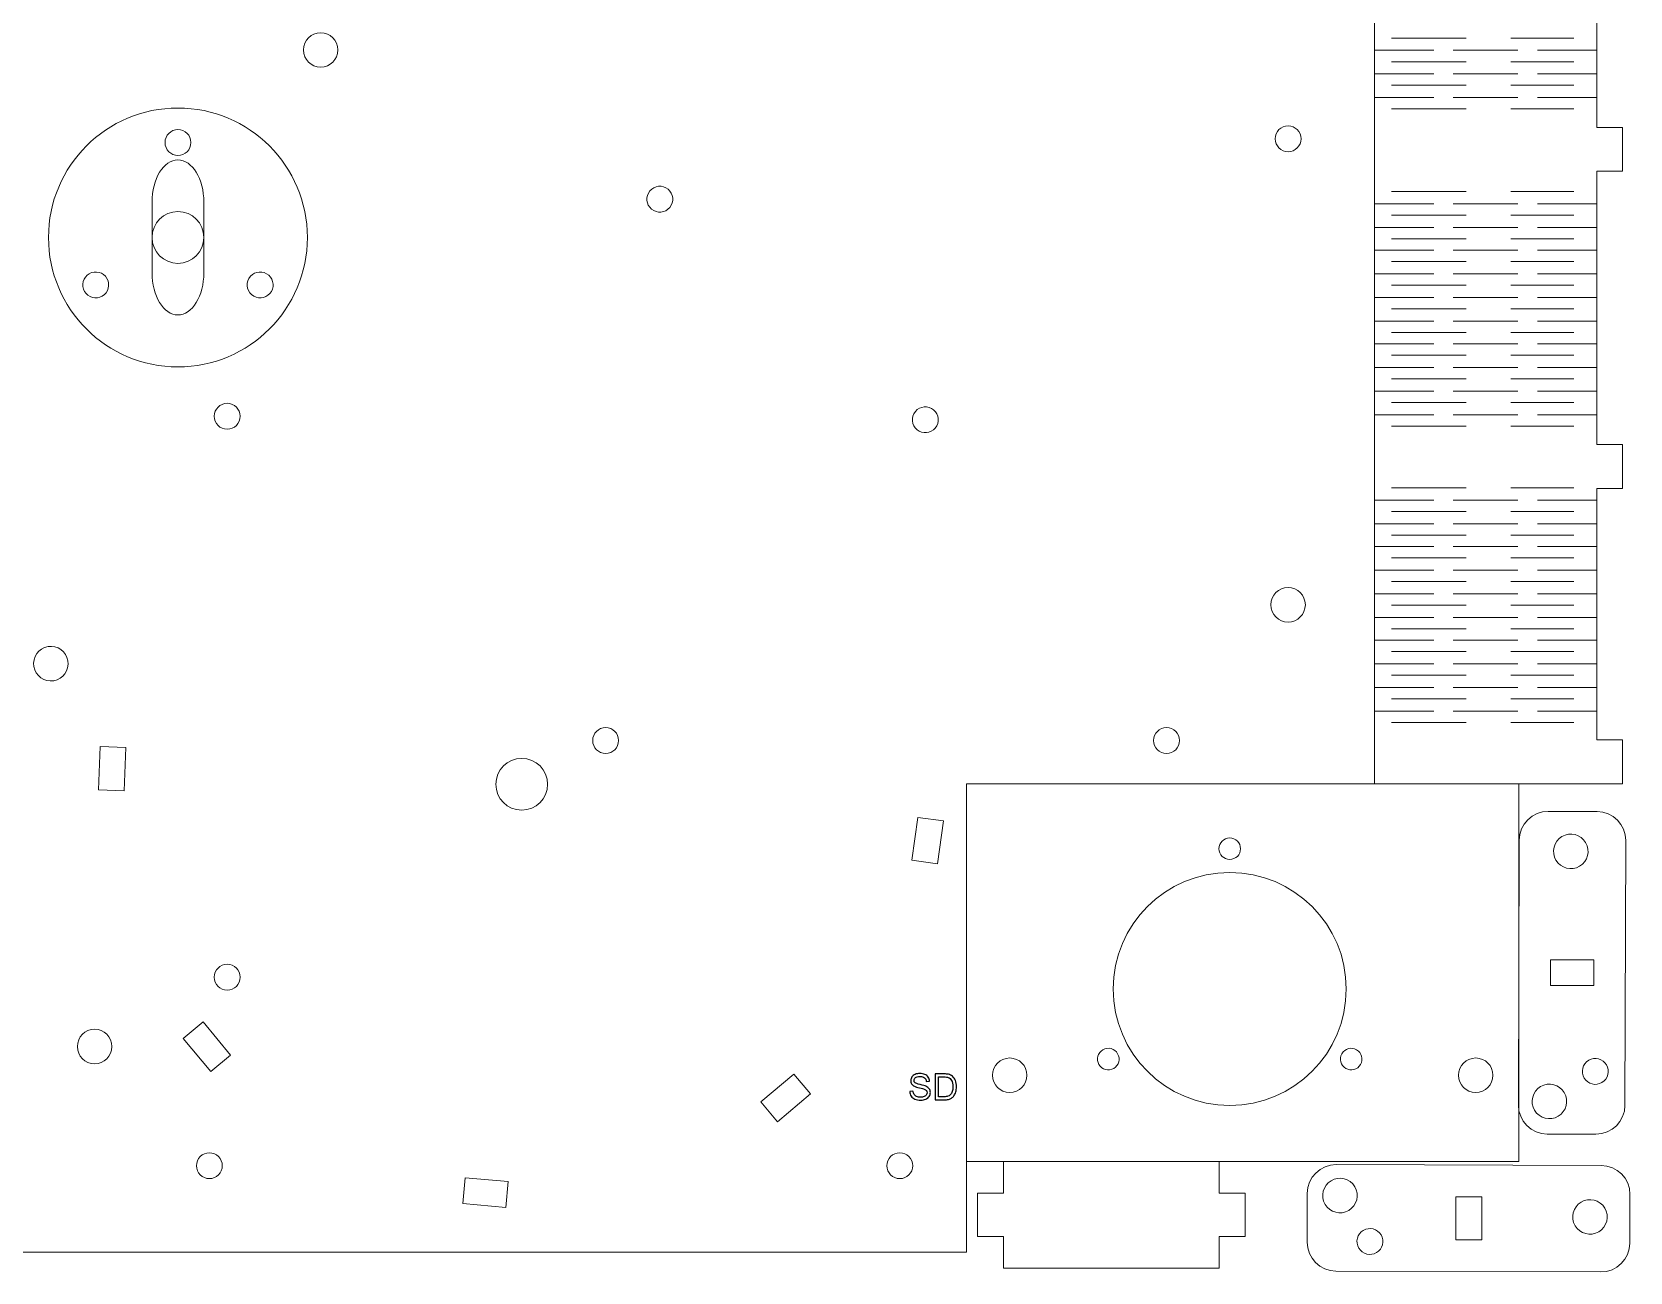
# Model space of a CAD drawing. Header units: millimetres. Extents: x -472 to 119, y -141 to 165.
# Drawn here: x -66.2 to 118.9, y -136.8 to 6.9 of the extents above; entities that cross this region are included whole.
import ezdxf

# ---------------------------------------------------------------- set-up
doc = ezdxf.new("R2010")
doc.units = ezdxf.units.MM
doc.header["$MEASUREMENT"] = 0
doc.layers.add('Layer 1', color=7, linetype='Continuous')

msp = doc.modelspace()

# ---------------------------------------------------------------- linework, layer by layer
at = {"layer": 'Layer 1', "color": 250, "lineweight": 20}
msp.add_lwpolyline([(98.7526, -133.1167), (101.7526, -133.1167), (101.7526, -128.1167), (98.7526, -128.1167), (98.7526, -133.1167)], close=True, dxfattribs=at)
for centre, major_axis in [((-32.7832, 4.7687), (0, 2)), ((-49.3228, -16.958), (0, 15)), ((-49.3228, -5.958), (0, 1.5)), ((79.3194, -5.5208), (0, 1.5)), ((-49.3228, -16.958), (0, 3)), ((-43.6166, -37.6788), (0, 1.5)), ((79.3194, -59.5209), (0, 2)), ((0.2371, -75.2532), (0, 1.5)), ((65.2371, -75.2532), (0, 1.5)), ((-9.4858, -80.3207), (0, 3)), ((-43.6166, -102.6788), (0, 1.5)), ((-58.9795, -110.7104), (0, 2)), ((-45.6806, -124.5207), (0, 1.5)), ((34.3194, -124.5207), (0, 1.5))]:
    msp.add_ellipse(centre, major_axis=major_axis, ratio=1, dxfattribs=at)
for points, knots in [([(-70.6806, 145.4793), (-70.6806, 145.4793), (-54.3806, 145.4794), (-54.3806, 145.4794), (-54.3806, 145.4794), (-54.3806, 145.4794), (-44.3806, 154.4793), (-44.3806, 154.4793), (-44.3806, 154.4793), (-44.3806, 154.4793), (-41.3806, 154.4793), (-41.3806, 154.4793), (-41.3806, 154.4793), (-41.3806, 154.4793), (-19.3806, 154.4792), (-19.3806, 154.4792), (-19.3806, 154.4792), (-19.3806, 154.4792), (-19.3806, 151.4793), (-19.3806, 151.4793), (-19.3806, 151.4793), (-19.3806, 151.4793), (0.6194, 151.4793), (0.6194, 151.4793), (0.6194, 151.4793), (0.6194, 151.4793), (0.6194, 154.4792), (0.6194, 154.4792), (0.6194, 154.4792), (0.6194, 154.4792), (22.6194, 154.4792), (22.6194, 154.4792), (22.6194, 154.4792), (22.6194, 154.4792), (25.6194, 154.4792), (25.6194, 154.4792), (25.6194, 154.4792), (25.6194, 154.4792), (35.6194, 145.4793), (35.6194, 145.4793), (35.6194, 145.4793), (35.6194, 145.4793), (59.3194, 145.4793), (59.3194, 145.4793), (59.3194, 145.4793), (59.3194, 145.4793), (59.3194, 115.4793), (59.3194, 115.4793), (59.3194, 115.4793), (59.3194, 115.4793), (89.3194, 115.4793), (89.3194, 115.4793), (89.3194, 115.4793), (89.3194, 115.4793), (89.3194, -80.2532), (89.3194, -80.2532), (89.3194, -80.2532), (89.3194, -80.2532), (69.3194, -80.2532), (69.3194, -80.2532), (69.3194, -80.2532), (69.3194, -80.2532), (69.3194, -80.2532), (69.3194, -80.2532), (69.3194, -80.2532), (69.3194, -80.2532), (42.0607, -80.2532), (42.0607, -80.2532), (42.0607, -80.2532), (42.0607, -80.2532), (42.0607, -114.5207), (42.0607, -114.5207), (42.0607, -114.5207), (42.0607, -114.5207), (42.0607, -114.5207), (42.0607, -114.5207), (42.0607, -114.5207), (42.0607, -114.5207), (42.0607, -134.5207), (42.0607, -134.5207), (42.0607, -134.5207), (42.0607, -134.5207), (-1.355, -134.5207), (-1.355, -134.5207), (-1.355, -134.5207), (-1.355, -134.5207), (-17.0534, -134.5207), (-17.0534, -134.5207), (-17.0534, -134.5207), (-17.0534, -134.5207), (-70.6806, -134.5207), (-70.6806, -134.5207), (-70.6806, -134.5207), (-70.6806, -134.5207), (-70.6806, -104.5207), (-70.6806, -104.5207), (-70.6806, -104.5207), (-70.6806, -104.5207), (-100.6806, -104.5207), (-100.6806, -104.5207), (-100.6806, -104.5207), (-100.6806, -104.5207), (-100.6806, 115.4793), (-100.6806, 115.4793), (-100.6806, 115.4793), (-100.6806, 115.4793), (-70.6806, 115.4793), (-70.6806, 115.4793), (-70.6806, 115.4793), (-70.6806, 115.4793), (-70.6806, 145.4793), (-70.6806, 145.4793)], [0, 0, 0, 0, 0.03448276, 0.03448276, 0.03448276, 0.03448276, 0.06896552, 0.06896552, 0.06896552, 0.06896552, 0.10344828, 0.10344828, 0.10344828, 0.10344828, 0.13793103, 0.13793103, 0.13793103, 0.13793103, 0.17241379, 0.17241379, 0.17241379, 0.17241379, 0.20689655, 0.20689655, 0.20689655, 0.20689655, 0.24137931, 0.24137931, 0.24137931, 0.24137931, 0.27586207, 0.27586207, 0.27586207, 0.27586207, 0.31034483, 0.31034483, 0.31034483, 0.31034483, 0.34482759, 0.34482759, 0.34482759, 0.34482759, 0.37931034, 0.37931034, 0.37931034, 0.37931034, 0.4137931, 0.4137931, 0.4137931, 0.4137931, 0.44827586, 0.44827586, 0.44827586, 0.44827586, 0.48275862, 0.48275862, 0.48275862, 0.48275862, 0.51724138, 0.51724138, 0.51724138, 0.51724138, 0.55172414, 0.55172414, 0.55172414, 0.55172414, 0.5862069, 0.5862069, 0.5862069, 0.5862069, 0.62068966, 0.62068966, 0.62068966, 0.62068966, 0.65517241, 0.65517241, 0.65517241, 0.65517241, 0.68965517, 0.68965517, 0.68965517, 0.68965517, 0.72413793, 0.72413793, 0.72413793, 0.72413793, 0.75862069, 0.75862069, 0.75862069, 0.75862069, 0.79310345, 0.79310345, 0.79310345, 0.79310345, 0.82758621, 0.82758621, 0.82758621, 0.82758621, 0.86206897, 0.86206897, 0.86206897, 0.86206897, 0.89655172, 0.89655172, 0.89655172, 0.89655172, 0.93103448, 0.93103448, 0.93103448, 0.93103448, 1, 1, 1, 1]), ([(115.0861, 66.7468), (115.0861, 66.7468), (118.0861, 66.7468), (118.0861, 66.7468), (118.0861, 66.7468), (118.0861, 66.7468), (118.0861, 61.6778), (118.0861, 61.6778), (118.0861, 61.6778), (118.0861, 61.6778), (115.0861, 61.6778), (115.0861, 61.6778), (115.0861, 61.6778), (115.0861, 61.6778), (115.0861, 32.5313), (115.0861, 32.5313), (115.0861, 32.5313), (115.0861, 32.5313), (118.0861, 32.5313), (118.0861, 32.5313), (118.0861, 32.5313), (118.0861, 32.5313), (118.0861, 27.4623), (118.0861, 27.4623), (118.0861, 27.4623), (118.0861, 27.4623), (115.0861, 27.4623), (115.0861, 27.4623), (115.0861, 27.4623), (115.0861, 27.4623), (115.0861, -4.2187), (115.0861, -4.2187), (115.0861, -4.2187), (115.0861, -4.2187), (118.0861, -4.2187), (118.0861, -4.2187), (118.0861, -4.2187), (118.0861, -4.2187), (118.0861, -9.2877), (118.0861, -9.2877), (118.0861, -9.2877), (118.0861, -9.2877), (115.0861, -9.2877), (115.0861, -9.2877), (115.0861, -9.2877), (115.0861, -9.2877), (115.0861, -40.9687), (115.0861, -40.9687), (115.0861, -40.9687), (115.0861, -40.9687), (118.0861, -40.9687), (118.0861, -40.9687), (118.0861, -40.9687), (118.0861, -40.9687), (118.0861, -46.0377), (118.0861, -46.0377), (118.0861, -46.0377), (118.0861, -46.0377), (115.0861, -46.0377), (115.0861, -46.0377), (115.0861, -46.0377), (115.0861, -46.0377), (115.0861, -75.1842), (115.0861, -75.1842), (115.0861, -75.1842), (115.0861, -75.1842), (118.0861, -75.1842), (118.0861, -75.1842), (118.0861, -75.1842), (118.0861, -75.1842), (118.0861, -80.2532), (118.0861, -80.2532), (118.0861, -80.2532), (118.0861, -80.2532), (115.0861, -80.2532), (115.0861, -80.2532), (115.0861, -80.2532), (115.0861, -80.2532), (89.3194, -80.2532), (89.3194, -80.2532), (89.3194, -80.2532), (89.3194, -80.2532), (89.3194, 66.7468), (89.3194, 66.7468), (89.3194, 66.7468), (89.3194, 66.7468), (115.0861, 66.7468), (115.0861, 66.7468)], [0, 0, 0, 0, 0.04347826, 0.04347826, 0.04347826, 0.04347826, 0.08695652, 0.08695652, 0.08695652, 0.08695652, 0.13043478, 0.13043478, 0.13043478, 0.13043478, 0.17391304, 0.17391304, 0.17391304, 0.17391304, 0.2173913, 0.2173913, 0.2173913, 0.2173913, 0.26086957, 0.26086957, 0.26086957, 0.26086957, 0.30434783, 0.30434783, 0.30434783, 0.30434783, 0.34782609, 0.34782609, 0.34782609, 0.34782609, 0.39130435, 0.39130435, 0.39130435, 0.39130435, 0.43478261, 0.43478261, 0.43478261, 0.43478261, 0.47826087, 0.47826087, 0.47826087, 0.47826087, 0.52173913, 0.52173913, 0.52173913, 0.52173913, 0.56521739, 0.56521739, 0.56521739, 0.56521739, 0.60869565, 0.60869565, 0.60869565, 0.60869565, 0.65217391, 0.65217391, 0.65217391, 0.65217391, 0.69565217, 0.69565217, 0.69565217, 0.69565217, 0.73913043, 0.73913043, 0.73913043, 0.73913043, 0.7826087, 0.7826087, 0.7826087, 0.7826087, 0.82608696, 0.82608696, 0.82608696, 0.82608696, 0.86956522, 0.86956522, 0.86956522, 0.86956522, 0.91304348, 0.91304348, 0.91304348, 0.91304348, 1, 1, 1, 1]), ([(-46.3228, -21.0408), (-46.3228, -23.7468), (-47.6659, -25.9402), (-49.3228, -25.9402), (-49.3228, -25.9402), (-50.9797, -25.9402), (-52.3228, -23.7468), (-52.3228, -21.0408), (-52.3228, -21.0408), (-52.3228, -21.0408), (-52.3228, -12.8753), (-52.3228, -12.8753), (-52.3228, -12.8753), (-52.3228, -10.1693), (-50.9797, -7.9759), (-49.3228, -7.9759), (-49.3228, -7.9759), (-47.6659, -7.9759), (-46.3228, -10.1693), (-46.3228, -12.8753), (-46.3228, -12.8753), (-46.3228, -12.8753), (-46.3228, -21.0408), (-46.3228, -21.0408)], [0, 0, 0, 0, 0.14285714, 0.14285714, 0.14285714, 0.14285714, 0.28571429, 0.28571429, 0.28571429, 0.28571429, 0.42857143, 0.42857143, 0.42857143, 0.42857143, 0.57142857, 0.57142857, 0.57142857, 0.57142857, 0.71428571, 0.71428571, 0.71428571, 0.71428571, 1, 1, 1, 1]), ([(5.3612, -11.5629), (5.8905, -10.9257), (6.8364, -10.8383), (7.4735, -11.3677), (7.4735, -11.3677), (8.1106, -11.897), (8.198, -12.8429), (7.6686, -13.48), (7.6686, -13.48), (7.1393, -14.1172), (6.1934, -14.2045), (5.5563, -13.6752), (5.5563, -13.6752), (4.9192, -13.1458), (4.8318, -12.2), (5.3612, -11.5629)], [0, 0, 0, 0, 0.2, 0.2, 0.2, 0.2, 0.4, 0.4, 0.4, 0.4, 0.6, 0.6, 0.6, 0.6, 1, 1, 1, 1]), ([(-60.1481, -23.208), (-60.5623, -22.4906), (-60.3165, -21.5732), (-59.5991, -21.159), (-59.5991, -21.159), (-58.8816, -20.7447), (-57.9642, -20.9906), (-57.55, -21.708), (-57.55, -21.708), (-57.1358, -22.4254), (-57.3816, -23.3428), (-58.0991, -23.757), (-58.0991, -23.757), (-58.8165, -24.1713), (-59.7339, -23.9254), (-60.1481, -23.208)], [0, 0, 0, 0, 0.2, 0.2, 0.2, 0.2, 0.4, 0.4, 0.4, 0.4, 0.6, 0.6, 0.6, 0.6, 1, 1, 1, 1]), ([(-38.4975, -23.208), (-38.9117, -23.9254), (-39.8291, -24.1713), (-40.5465, -23.757), (-40.5465, -23.757), (-41.264, -23.3428), (-41.5098, -22.4254), (-41.0956, -21.708), (-41.0956, -21.708), (-40.6814, -20.9906), (-39.764, -20.7447), (-39.0465, -21.159), (-39.0465, -21.159), (-38.3291, -21.5732), (-38.0833, -22.4906), (-38.4975, -23.208)], [0, 0, 0, 0, 0.2, 0.2, 0.2, 0.2, 0.4, 0.4, 0.4, 0.4, 0.6, 0.6, 0.6, 0.6, 1, 1, 1, 1]), ([(36.1277, -37.1249), (36.6571, -36.4878), (37.6029, -36.4004), (38.24, -36.9298), (38.24, -36.9298), (38.8772, -37.4591), (38.9646, -38.4049), (38.4352, -39.0421), (38.4352, -39.0421), (37.9058, -39.6792), (36.96, -39.7666), (36.3229, -39.2372), (36.3229, -39.2372), (35.6858, -38.7079), (35.5983, -37.7621), (36.1277, -37.1249)], [0, 0, 0, 0, 0.2, 0.2, 0.2, 0.2, 0.4, 0.4, 0.4, 0.4, 0.6, 0.6, 0.6, 0.6, 1, 1, 1, 1]), ([(-64.3782, -64.375), (-63.2887, -64.1928), (-62.2578, -64.9282), (-62.0756, -66.0176), (-62.0756, -66.0176), (-61.8934, -67.1071), (-62.6288, -68.138), (-63.7182, -68.3202), (-63.7182, -68.3202), (-64.8077, -68.5025), (-65.8385, -67.767), (-66.0208, -66.6776), (-66.0208, -66.6776), (-66.203, -65.5882), (-65.4676, -64.5573), (-64.3782, -64.375)], [0, 0, 0, 0, 0.2, 0.2, 0.2, 0.2, 0.4, 0.4, 0.4, 0.4, 0.6, 0.6, 0.6, 0.6, 1, 1, 1, 1]), ([(-55.3574, -76.0726), (-55.3574, -76.0726), (-55.5476, -81.0689), (-55.5476, -81.0689), (-55.5476, -81.0689), (-55.5476, -81.0689), (-58.5454, -80.9548), (-58.5454, -80.9548), (-58.5454, -80.9548), (-58.5454, -80.9548), (-58.3552, -75.9584), (-58.3552, -75.9584), (-58.3552, -75.9584), (-58.3552, -75.9584), (-55.3574, -76.0726), (-55.3574, -76.0726)], [0, 0, 0, 0, 0.2, 0.2, 0.2, 0.2, 0.4, 0.4, 0.4, 0.4, 0.6, 0.6, 0.6, 0.6, 1, 1, 1, 1]), ([(42.0607, -124.0384), (42.0607, -124.0384), (106.0607, -124.0384), (106.0607, -124.0384), (106.0607, -124.0384), (106.0607, -124.0384), (106.0607, -80.2532), (106.0607, -80.2532), (106.0607, -80.2532), (106.0607, -80.2532), (42.0607, -80.2532), (42.0607, -80.2532), (42.0607, -80.2532), (42.0607, -80.2532), (42.0607, -124.0384), (42.0607, -124.0384)], [0, 0, 0, 0, 0.2, 0.2, 0.2, 0.2, 0.4, 0.4, 0.4, 0.4, 0.6, 0.6, 0.6, 0.6, 1, 1, 1, 1]), ([(35.7351, -89.114), (35.7351, -89.114), (36.4217, -84.1614), (36.4217, -84.1614), (36.4217, -84.1614), (36.4217, -84.1614), (39.3933, -84.5734), (39.3933, -84.5734), (39.3933, -84.5734), (39.3933, -84.5734), (38.7066, -89.526), (38.7066, -89.526), (38.7066, -89.526), (38.7066, -89.526), (35.7351, -89.114), (35.7351, -89.114)], [0, 0, 0, 0, 0.2, 0.2, 0.2, 0.2, 0.4, 0.4, 0.4, 0.4, 0.6, 0.6, 0.6, 0.6, 1, 1, 1, 1]), ([(114.9957, -120.8721), (114.9957, -120.8721), (109.3514, -120.8538), (109.3514, -120.8538), (109.3514, -120.8538), (107.5081, -120.8478), (106.0049, -119.3348), (106.0109, -117.4915), (106.0109, -117.4915), (106.0109, -117.4915), (106.1105, -86.8001), (106.1105, -86.8001), (106.1105, -86.8001), (106.1165, -84.9568), (107.6295, -83.4536), (109.4728, -83.4596), (109.4728, -83.4596), (109.4728, -83.4596), (115.1172, -83.4779), (115.1172, -83.4779), (115.1172, -83.4779), (116.9605, -83.4839), (118.4637, -84.9969), (118.4577, -86.8402), (118.4577, -86.8402), (118.4577, -86.8402), (118.358, -117.5316), (118.358, -117.5316), (118.358, -117.5316), (118.352, -119.3749), (116.839, -120.8781), (114.9957, -120.8721)], [0, 0, 0, 0, 0.11111111, 0.11111111, 0.11111111, 0.11111111, 0.22222222, 0.22222222, 0.22222222, 0.22222222, 0.33333333, 0.33333333, 0.33333333, 0.33333333, 0.44444444, 0.44444444, 0.44444444, 0.44444444, 0.55555556, 0.55555556, 0.55555556, 0.55555556, 0.66666667, 0.66666667, 0.66666667, 0.66666667, 0.77777778, 0.77777778, 0.77777778, 0.77777778, 1, 1, 1, 1]), ([(72.5607, -86.5384), (73.251, -86.5384), (73.8107, -87.098), (73.8107, -87.7884), (73.8107, -87.7884), (73.8107, -88.4788), (73.251, -89.0384), (72.5607, -89.0384), (72.5607, -89.0384), (71.8704, -89.0384), (71.3107, -88.4788), (71.3107, -87.7884), (71.3107, -87.7884), (71.3107, -87.098), (71.8704, -86.5384), (72.5607, -86.5384)], [0, 0, 0, 0, 0.2, 0.2, 0.2, 0.2, 0.4, 0.4, 0.4, 0.4, 0.6, 0.6, 0.6, 0.6, 1, 1, 1, 1]), ([(110.36, -89.1203), (109.7955, -88.1709), (110.1076, -86.9436), (111.0571, -86.3792), (111.0571, -86.3792), (112.0065, -85.8147), (113.2338, -86.1268), (113.7982, -87.0763), (113.7982, -87.0763), (114.3627, -88.0257), (114.0506, -89.253), (113.1011, -89.8174), (113.1011, -89.8174), (112.1517, -90.3819), (110.9244, -90.0698), (110.36, -89.1203)], [0, 0, 0, 0, 0.2, 0.2, 0.2, 0.2, 0.4, 0.4, 0.4, 0.4, 0.6, 0.6, 0.6, 0.6, 1, 1, 1, 1]), ([(72.5607, -90.5384), (80.0165, -90.5384), (86.0607, -96.5826), (86.0607, -104.0384), (86.0607, -104.0384), (86.0607, -111.4942), (80.0165, -117.5384), (72.5607, -117.5384), (72.5607, -117.5384), (65.1049, -117.5384), (59.0607, -111.4942), (59.0607, -104.0384), (59.0607, -104.0384), (59.0607, -96.5826), (65.1049, -90.5384), (72.5607, -90.5384)], [0, 0, 0, 0, 0.2, 0.2, 0.2, 0.2, 0.4, 0.4, 0.4, 0.4, 0.6, 0.6, 0.6, 0.6, 1, 1, 1, 1]), ([(109.739, -103.6458), (109.739, -103.6458), (109.739, -100.6458), (109.739, -100.6458), (109.739, -100.6458), (109.739, -100.6458), (114.739, -100.6458), (114.739, -100.6458), (114.739, -100.6458), (114.739, -100.6458), (114.739, -103.6458), (114.739, -103.6458), (114.739, -103.6458), (114.739, -103.6458), (109.739, -103.6458), (109.739, -103.6458)], [0, 0, 0, 0, 0.2, 0.2, 0.2, 0.2, 0.4, 0.4, 0.4, 0.4, 0.6, 0.6, 0.6, 0.6, 1, 1, 1, 1]), ([(-46.4176, -107.8578), (-46.4176, -107.8578), (-43.2157, -111.6981), (-43.2157, -111.6981), (-43.2157, -111.6981), (-43.2157, -111.6981), (-45.5199, -113.6192), (-45.5199, -113.6192), (-45.5199, -113.6192), (-45.5199, -113.6192), (-48.7218, -109.7789), (-48.7218, -109.7789), (-48.7218, -109.7789), (-48.7218, -109.7789), (-46.4176, -107.8578), (-46.4176, -107.8578)], [0, 0, 0, 0, 0.2, 0.2, 0.2, 0.2, 0.4, 0.4, 0.4, 0.4, 0.6, 0.6, 0.6, 0.6, 1, 1, 1, 1]), ([(57.4053, -112.7884), (57.0601, -112.1905), (57.2649, -111.426), (57.8628, -111.0809), (57.8628, -111.0809), (58.4607, -110.7357), (59.2251, -110.9405), (59.5703, -111.5384), (59.5703, -111.5384), (59.9155, -112.1363), (59.7107, -112.9008), (59.1128, -113.2459), (59.1128, -113.2459), (58.5149, -113.5911), (57.7504, -113.3863), (57.4053, -112.7884)], [0, 0, 0, 0, 0.2, 0.2, 0.2, 0.2, 0.4, 0.4, 0.4, 0.4, 0.6, 0.6, 0.6, 0.6, 1, 1, 1, 1]), ([(87.7161, -112.7884), (87.371, -113.3863), (86.6065, -113.5911), (86.0086, -113.2459), (86.0086, -113.2459), (85.4107, -112.9008), (85.2059, -112.1363), (85.5511, -111.5384), (85.5511, -111.5384), (85.8963, -110.9405), (86.6607, -110.7357), (87.2586, -111.0809), (87.2586, -111.0809), (87.8565, -111.426), (88.0613, -112.1905), (87.7161, -112.7884)], [0, 0, 0, 0, 0.2, 0.2, 0.2, 0.2, 0.4, 0.4, 0.4, 0.4, 0.6, 0.6, 0.6, 0.6, 1, 1, 1, 1]), ([(47.0607, -112.0384), (48.1653, -112.0384), (49.0607, -112.9338), (49.0607, -114.0384), (49.0607, -114.0384), (49.0607, -115.143), (48.1653, -116.0384), (47.0607, -116.0384), (47.0607, -116.0384), (45.9561, -116.0384), (45.0607, -115.143), (45.0607, -114.0384), (45.0607, -114.0384), (45.0607, -112.9338), (45.9561, -112.0384), (47.0607, -112.0384)], [0, 0, 0, 0, 0.2, 0.2, 0.2, 0.2, 0.4, 0.4, 0.4, 0.4, 0.6, 0.6, 0.6, 0.6, 1, 1, 1, 1]), ([(101.0607, -112.0384), (102.1653, -112.0384), (103.0607, -112.9338), (103.0607, -114.0384), (103.0607, -114.0384), (103.0607, -115.143), (102.1653, -116.0384), (101.0607, -116.0384), (101.0607, -116.0384), (99.9561, -116.0384), (99.0607, -115.143), (99.0607, -114.0384), (99.0607, -114.0384), (99.0607, -112.9338), (99.9561, -112.0384), (101.0607, -112.0384)], [0, 0, 0, 0, 0.2, 0.2, 0.2, 0.2, 0.4, 0.4, 0.4, 0.4, 0.6, 0.6, 0.6, 0.6, 1, 1, 1, 1]), ([(113.636, -114.3623), (113.2127, -113.6503), (113.4467, -112.7298), (114.1588, -112.3065), (114.1588, -112.3065), (114.8709, -111.8831), (115.7914, -112.1172), (116.2147, -112.8293), (116.2147, -112.8293), (116.6381, -113.5413), (116.404, -114.4618), (115.6919, -114.8852), (115.6919, -114.8852), (114.9798, -115.3085), (114.0594, -115.0744), (113.636, -114.3623)], [0, 0, 0, 0, 0.2, 0.2, 0.2, 0.2, 0.4, 0.4, 0.4, 0.4, 0.6, 0.6, 0.6, 0.6, 1, 1, 1, 1]), ([(18.2122, -117.1319), (18.2122, -117.1319), (22.0385, -113.9133), (22.0385, -113.9133), (22.0385, -113.9133), (22.0385, -113.9133), (23.9697, -116.2091), (23.9697, -116.2091), (23.9697, -116.2091), (23.9697, -116.2091), (20.1434, -119.4277), (20.1434, -119.4277), (20.1434, -119.4277), (20.1434, -119.4277), (18.2122, -117.1319), (18.2122, -117.1319)], [0, 0, 0, 0, 0.2, 0.2, 0.2, 0.2, 0.4, 0.4, 0.4, 0.4, 0.6, 0.6, 0.6, 0.6, 1, 1, 1, 1]), ([(107.8833, -118.0906), (107.3188, -117.1412), (107.6309, -115.9139), (108.5804, -115.3494), (108.5804, -115.3494), (109.5298, -114.785), (110.7571, -115.0971), (111.3215, -116.0465), (111.3215, -116.0465), (111.886, -116.9959), (111.5739, -118.2232), (110.6245, -118.7877), (110.6245, -118.7877), (109.675, -119.3521), (108.4477, -119.04), (107.8833, -118.0906)], [0, 0, 0, 0, 0.2, 0.2, 0.2, 0.2, 0.4, 0.4, 0.4, 0.4, 0.6, 0.6, 0.6, 0.6, 1, 1, 1, 1]), ([(46.3483, -124.0384), (46.3483, -124.0384), (71.3483, -124.0384), (71.3483, -124.0384), (71.3483, -124.0384), (71.3483, -124.0384), (71.3483, -127.7167), (71.3483, -127.7167), (71.3483, -127.7167), (71.3483, -127.7167), (74.3483, -127.7167), (74.3483, -127.7167), (74.3483, -127.7167), (74.3483, -127.7167), (74.3483, -132.7167), (74.3483, -132.7167), (74.3483, -132.7167), (74.3483, -132.7167), (71.3483, -132.7167), (71.3483, -132.7167), (71.3483, -132.7167), (71.3483, -132.7167), (71.3483, -136.395), (71.3483, -136.395), (71.3483, -136.395), (71.3483, -136.395), (46.3483, -136.395), (46.3483, -136.395), (46.3483, -136.395), (46.3483, -136.395), (46.3483, -132.7167), (46.3483, -132.7167), (46.3483, -132.7167), (46.3483, -132.7167), (43.3483, -132.7167), (43.3483, -132.7167), (43.3483, -132.7167), (43.3483, -132.7167), (43.3483, -127.7167), (43.3483, -127.7167), (43.3483, -127.7167), (43.3483, -127.7167), (46.3483, -127.7167), (46.3483, -127.7167), (46.3483, -127.7167), (46.3483, -127.7167), (46.3483, -124.0384), (46.3483, -124.0384)], [0, 0, 0, 0, 0.07692308, 0.07692308, 0.07692308, 0.07692308, 0.15384615, 0.15384615, 0.15384615, 0.15384615, 0.23076923, 0.23076923, 0.23076923, 0.23076923, 0.30769231, 0.30769231, 0.30769231, 0.30769231, 0.38461538, 0.38461538, 0.38461538, 0.38461538, 0.46153846, 0.46153846, 0.46153846, 0.46153846, 0.53846154, 0.53846154, 0.53846154, 0.53846154, 0.61538462, 0.61538462, 0.61538462, 0.61538462, 0.69230769, 0.69230769, 0.69230769, 0.69230769, 0.76923077, 0.76923077, 0.76923077, 0.76923077, 0.84615385, 0.84615385, 0.84615385, 0.84615385, 1, 1, 1, 1]), ([(-16.0493, -125.9186), (-16.0493, -125.9186), (-11.0689, -126.3613), (-11.0689, -126.3613), (-11.0689, -126.3613), (-11.0689, -126.3613), (-11.3345, -129.3496), (-11.3345, -129.3496), (-11.3345, -129.3496), (-11.3345, -129.3496), (-16.3149, -128.9068), (-16.3149, -128.9068), (-16.3149, -128.9068), (-16.3149, -128.9068), (-16.0493, -125.9186), (-16.0493, -125.9186)], [0, 0, 0, 0, 0.2, 0.2, 0.2, 0.2, 0.4, 0.4, 0.4, 0.4, 0.6, 0.6, 0.6, 0.6, 1, 1, 1, 1]), ([(81.5263, -133.3734), (81.5263, -133.3734), (81.5446, -127.7291), (81.5446, -127.7291), (81.5446, -127.7291), (81.5506, -125.8858), (83.0636, -124.3826), (84.9069, -124.3886), (84.9069, -124.3886), (84.9069, -124.3886), (115.5983, -124.4882), (115.5983, -124.4882), (115.5983, -124.4882), (117.4416, -124.4942), (118.9448, -126.0072), (118.9388, -127.8505), (118.9388, -127.8505), (118.9388, -127.8505), (118.9205, -133.4949), (118.9205, -133.4949), (118.9205, -133.4949), (118.9145, -135.3382), (117.4015, -136.8414), (115.5582, -136.8354), (115.5582, -136.8354), (115.5582, -136.8354), (84.8668, -136.7357), (84.8668, -136.7357), (84.8668, -136.7357), (83.0235, -136.7297), (81.5203, -135.2167), (81.5263, -133.3734)], [0, 0, 0, 0, 0.11111111, 0.11111111, 0.11111111, 0.11111111, 0.22222222, 0.22222222, 0.22222222, 0.22222222, 0.33333333, 0.33333333, 0.33333333, 0.33333333, 0.44444444, 0.44444444, 0.44444444, 0.44444444, 0.55555556, 0.55555556, 0.55555556, 0.55555556, 0.66666667, 0.66666667, 0.66666667, 0.66666667, 0.77777778, 0.77777778, 0.77777778, 0.77777778, 1, 1, 1, 1]), ([(84.3078, -126.261), (85.2572, -125.6965), (86.4845, -126.0086), (87.049, -126.9581), (87.049, -126.9581), (87.6134, -127.9075), (87.3013, -129.1348), (86.3519, -129.6992), (86.3519, -129.6992), (85.4025, -130.2637), (84.1752, -129.9516), (83.6107, -129.0022), (83.6107, -129.0022), (83.0463, -128.0527), (83.3584, -126.8254), (84.3078, -126.261)], [0, 0, 0, 0, 0.2, 0.2, 0.2, 0.2, 0.4, 0.4, 0.4, 0.4, 0.6, 0.6, 0.6, 0.6, 1, 1, 1, 1]), ([(113.2781, -128.7377), (114.2275, -128.1732), (115.4548, -128.4853), (116.0192, -129.4348), (116.0192, -129.4348), (116.5837, -130.3842), (116.2716, -131.6115), (115.3221, -132.1759), (115.3221, -132.1759), (114.3727, -132.7404), (113.1454, -132.4283), (112.581, -131.4788), (112.581, -131.4788), (112.0165, -130.5294), (112.3286, -129.3021), (113.2781, -128.7377)], [0, 0, 0, 0, 0.2, 0.2, 0.2, 0.2, 0.4, 0.4, 0.4, 0.4, 0.6, 0.6, 0.6, 0.6, 1, 1, 1, 1]), ([(88.0361, -132.0137), (88.7481, -131.5904), (89.6686, -131.8244), (90.0919, -132.5365), (90.0919, -132.5365), (90.5153, -133.2486), (90.2812, -134.1691), (89.5691, -134.5924), (89.5691, -134.5924), (88.8571, -135.0158), (87.9366, -134.7817), (87.5132, -134.0696), (87.5132, -134.0696), (87.0899, -133.3575), (87.324, -132.4371), (88.0361, -132.0137)], [0, 0, 0, 0, 0.2, 0.2, 0.2, 0.2, 0.4, 0.4, 0.4, 0.4, 0.6, 0.6, 0.6, 0.6, 1, 1, 1, 1])]:
    msp.add_open_spline(points, degree=3, knots=knots, dxfattribs=at)
for points in [[(99.9632, 6.1473), (99.9632, 6.1473), (91.2907, 6.1473), (91.2907, 6.1473)], [(112.4385, 6.1473), (112.4385, 6.1473), (105.1189, 6.1473), (105.1189, 6.1473)], [(96.1906, 4.728), (96.1906, 4.728), (89.3194, 4.728), (89.3194, 4.728)], [(105.9604, 4.728), (105.9604, 4.728), (98.4451, 4.728), (98.4451, 4.728)], [(115.0861, 4.728), (115.0861, 4.728), (108.2151, 4.728), (108.2151, 4.728)], [(96.1906, 1.9908), (96.1906, 1.9908), (89.3194, 1.9908), (89.3194, 1.9908)], [(99.9632, 3.4101), (99.9632, 3.4101), (91.2907, 3.4101), (91.2907, 3.4101)], [(105.9604, 1.9908), (105.9604, 1.9908), (98.4451, 1.9908), (98.4451, 1.9908)], [(112.4385, 3.4101), (112.4385, 3.4101), (105.1189, 3.4101), (105.1189, 3.4101)], [(115.0861, 1.9908), (115.0861, 1.9908), (108.2151, 1.9908), (108.2151, 1.9908)], [(99.9632, 0.6728), (99.9632, 0.6728), (91.2907, 0.6728), (91.2907, 0.6728)], [(112.4385, 0.6728), (112.4385, 0.6728), (105.1189, 0.6728), (105.1189, 0.6728)], [(96.1906, -0.7465), (96.1906, -0.7465), (89.3194, -0.7465), (89.3194, -0.7465)], [(105.9604, -0.7465), (105.9604, -0.7465), (98.4451, -0.7465), (98.4451, -0.7465)], [(115.0861, -0.7465), (115.0861, -0.7465), (108.2151, -0.7465), (108.2151, -0.7465)], [(99.9632, -2.0644), (99.9632, -2.0644), (91.2907, -2.0644), (91.2907, -2.0644)], [(112.4385, -2.0644), (112.4385, -2.0644), (105.1189, -2.0644), (105.1189, -2.0644)], [(99.9632, -11.6448), (99.9632, -11.6448), (91.2907, -11.6448), (91.2907, -11.6448)], [(112.4385, -11.6448), (112.4385, -11.6448), (105.1189, -11.6448), (105.1189, -11.6448)], [(96.1906, -13.0641), (96.1906, -13.0641), (89.3194, -13.0641), (89.3194, -13.0641)], [(99.9632, -14.382), (99.9632, -14.382), (91.2907, -14.382), (91.2907, -14.382)], [(105.9604, -13.0641), (105.9604, -13.0641), (98.4451, -13.0641), (98.4451, -13.0641)], [(112.4385, -14.382), (112.4385, -14.382), (105.1189, -14.382), (105.1189, -14.382)], [(115.0861, -13.0641), (115.0861, -13.0641), (108.2151, -13.0641), (108.2151, -13.0641)], [(96.1906, -15.8013), (96.1906, -15.8013), (89.3194, -15.8013), (89.3194, -15.8013)], [(105.9604, -15.8013), (105.9604, -15.8013), (98.4451, -15.8013), (98.4451, -15.8013)], [(115.0861, -15.8013), (115.0861, -15.8013), (108.2151, -15.8013), (108.2151, -15.8013)], [(96.1906, -18.4372), (96.1906, -18.4372), (89.3194, -18.4372), (89.3194, -18.4372)], [(99.9632, -17.1192), (99.9632, -17.1192), (91.2907, -17.1192), (91.2907, -17.1192)], [(105.9604, -18.4372), (105.9604, -18.4372), (98.4451, -18.4372), (98.4451, -18.4372)], [(112.4385, -17.1192), (112.4385, -17.1192), (105.1189, -17.1192), (105.1189, -17.1192)], [(115.0861, -18.4372), (115.0861, -18.4372), (108.2151, -18.4372), (108.2151, -18.4372)], [(99.9632, -19.7551), (99.9632, -19.7551), (91.2907, -19.7551), (91.2907, -19.7551)], [(112.4385, -19.7551), (112.4385, -19.7551), (105.1189, -19.7551), (105.1189, -19.7551)], [(96.1906, -21.1744), (96.1906, -21.1744), (89.3194, -21.1744), (89.3194, -21.1744)], [(105.9604, -21.1744), (105.9604, -21.1744), (98.4451, -21.1744), (98.4451, -21.1744)], [(115.0861, -21.1744), (115.0861, -21.1744), (108.2151, -21.1744), (108.2151, -21.1744)], [(96.1906, -23.9116), (96.1906, -23.9116), (89.3194, -23.9116), (89.3194, -23.9116)], [(99.9632, -22.4923), (99.9632, -22.4923), (91.2907, -22.4923), (91.2907, -22.4923)], [(105.9604, -23.9116), (105.9604, -23.9116), (98.4451, -23.9116), (98.4451, -23.9116)], [(112.4385, -22.4923), (112.4385, -22.4923), (105.1189, -22.4923), (105.1189, -22.4923)], [(115.0861, -23.9116), (115.0861, -23.9116), (108.2151, -23.9116), (108.2151, -23.9116)], [(99.9632, -25.2296), (99.9632, -25.2296), (91.2907, -25.2296), (91.2907, -25.2296)], [(112.4385, -25.2296), (112.4385, -25.2296), (105.1189, -25.2296), (105.1189, -25.2296)], [(96.1906, -26.6489), (96.1906, -26.6489), (89.3194, -26.6489), (89.3194, -26.6489)], [(105.9604, -26.6489), (105.9604, -26.6489), (98.4451, -26.6489), (98.4451, -26.6489)], [(115.0861, -26.6489), (115.0861, -26.6489), (108.2151, -26.6489), (108.2151, -26.6489)], [(96.1906, -29.2848), (96.1906, -29.2848), (89.3194, -29.2848), (89.3194, -29.2848)], [(99.9632, -27.9668), (99.9632, -27.9668), (91.2907, -27.9668), (91.2907, -27.9668)], [(105.9604, -29.2848), (105.9604, -29.2848), (98.4451, -29.2848), (98.4451, -29.2848)], [(112.4385, -27.9668), (112.4385, -27.9668), (105.1189, -27.9668), (105.1189, -27.9668)], [(115.0861, -29.2848), (115.0861, -29.2848), (108.2151, -29.2848), (108.2151, -29.2848)], [(99.9632, -30.6027), (99.9632, -30.6027), (91.2907, -30.6027), (91.2907, -30.6027)], [(112.4385, -30.6027), (112.4385, -30.6027), (105.1189, -30.6027), (105.1189, -30.6027)], [(96.1906, -32.022), (96.1906, -32.022), (89.3194, -32.022), (89.3194, -32.022)], [(105.9604, -32.022), (105.9604, -32.022), (98.4451, -32.022), (98.4451, -32.022)], [(115.0861, -32.022), (115.0861, -32.022), (108.2151, -32.022), (108.2151, -32.022)], [(96.1906, -34.7592), (96.1906, -34.7592), (89.3194, -34.7592), (89.3194, -34.7592)], [(99.9632, -33.3399), (99.9632, -33.3399), (91.2907, -33.3399), (91.2907, -33.3399)], [(105.9604, -34.7592), (105.9604, -34.7592), (98.4451, -34.7592), (98.4451, -34.7592)], [(112.4385, -33.3399), (112.4385, -33.3399), (105.1189, -33.3399), (105.1189, -33.3399)], [(115.0861, -34.7592), (115.0861, -34.7592), (108.2151, -34.7592), (108.2151, -34.7592)], [(99.9632, -36.0772), (99.9632, -36.0772), (91.2907, -36.0772), (91.2907, -36.0772)], [(112.4385, -36.0772), (112.4385, -36.0772), (105.1189, -36.0772), (105.1189, -36.0772)], [(96.1906, -37.4965), (96.1906, -37.4965), (89.3194, -37.4965), (89.3194, -37.4965)], [(99.9632, -38.8144), (99.9632, -38.8144), (91.2907, -38.8144), (91.2907, -38.8144)], [(105.9604, -37.4965), (105.9604, -37.4965), (98.4451, -37.4965), (98.4451, -37.4965)], [(112.4385, -38.8144), (112.4385, -38.8144), (105.1189, -38.8144), (105.1189, -38.8144)], [(115.0861, -37.4965), (115.0861, -37.4965), (108.2151, -37.4965), (108.2151, -37.4965)], [(99.9632, -45.987), (99.9632, -45.987), (91.2907, -45.987), (91.2907, -45.987)], [(112.4385, -45.987), (112.4385, -45.987), (105.1189, -45.987), (105.1189, -45.987)], [(96.1906, -47.4063), (96.1906, -47.4063), (89.3194, -47.4063), (89.3194, -47.4063)], [(105.9604, -47.4063), (105.9604, -47.4063), (98.4451, -47.4063), (98.4451, -47.4063)], [(115.0861, -47.4063), (115.0861, -47.4063), (108.2151, -47.4063), (108.2151, -47.4063)], [(99.9632, -48.7242), (99.9632, -48.7242), (91.2907, -48.7242), (91.2907, -48.7242)], [(112.4385, -48.7242), (112.4385, -48.7242), (105.1189, -48.7242), (105.1189, -48.7242)], [(96.1906, -50.1435), (96.1906, -50.1435), (89.3194, -50.1435), (89.3194, -50.1435)], [(99.9632, -51.4615), (99.9632, -51.4615), (91.2907, -51.4615), (91.2907, -51.4615)], [(105.9604, -50.1435), (105.9604, -50.1435), (98.4451, -50.1435), (98.4451, -50.1435)], [(112.4385, -51.4615), (112.4385, -51.4615), (105.1189, -51.4615), (105.1189, -51.4615)], [(115.0861, -50.1435), (115.0861, -50.1435), (108.2151, -50.1435), (108.2151, -50.1435)], [(96.1906, -52.7794), (96.1906, -52.7794), (89.3194, -52.7794), (89.3194, -52.7794)], [(105.9604, -52.7794), (105.9604, -52.7794), (98.4451, -52.7794), (98.4451, -52.7794)], [(115.0861, -52.7794), (115.0861, -52.7794), (108.2151, -52.7794), (108.2151, -52.7794)], [(96.1906, -55.5166), (96.1906, -55.5166), (89.3194, -55.5166), (89.3194, -55.5166)], [(99.9632, -54.0973), (99.9632, -54.0973), (91.2907, -54.0973), (91.2907, -54.0973)], [(105.9604, -55.5166), (105.9604, -55.5166), (98.4451, -55.5166), (98.4451, -55.5166)], [(112.4385, -54.0973), (112.4385, -54.0973), (105.1189, -54.0973), (105.1189, -54.0973)], [(115.0861, -55.5166), (115.0861, -55.5166), (108.2151, -55.5166), (108.2151, -55.5166)], [(99.9632, -56.8346), (99.9632, -56.8346), (91.2907, -56.8346), (91.2907, -56.8346)], [(112.4385, -56.8346), (112.4385, -56.8346), (105.1189, -56.8346), (105.1189, -56.8346)], [(96.1906, -58.2539), (96.1906, -58.2539), (89.3194, -58.2539), (89.3194, -58.2539)], [(105.9604, -58.2539), (105.9604, -58.2539), (98.4451, -58.2539), (98.4451, -58.2539)], [(115.0861, -58.2539), (115.0861, -58.2539), (108.2151, -58.2539), (108.2151, -58.2539)], [(96.1906, -60.9911), (96.1906, -60.9911), (89.3194, -60.9911), (89.3194, -60.9911)], [(99.9632, -59.5718), (99.9632, -59.5718), (91.2907, -59.5718), (91.2907, -59.5718)], [(105.9604, -60.9911), (105.9604, -60.9911), (98.4451, -60.9911), (98.4451, -60.9911)], [(112.4385, -59.5718), (112.4385, -59.5718), (105.1189, -59.5718), (105.1189, -59.5718)], [(115.0861, -60.9911), (115.0861, -60.9911), (108.2151, -60.9911), (108.2151, -60.9911)], [(99.9632, -62.3091), (99.9632, -62.3091), (91.2907, -62.3091), (91.2907, -62.3091)], [(112.4385, -62.3091), (112.4385, -62.3091), (105.1189, -62.3091), (105.1189, -62.3091)], [(96.1906, -63.627), (96.1906, -63.627), (89.3194, -63.627), (89.3194, -63.627)], [(105.9604, -63.627), (105.9604, -63.627), (98.4451, -63.627), (98.4451, -63.627)], [(115.0861, -63.627), (115.0861, -63.627), (108.2151, -63.627), (108.2151, -63.627)], [(96.1906, -66.3642), (96.1906, -66.3642), (89.3194, -66.3642), (89.3194, -66.3642)], [(99.9632, -64.9449), (99.9632, -64.9449), (91.2907, -64.9449), (91.2907, -64.9449)], [(105.9604, -66.3642), (105.9604, -66.3642), (98.4451, -66.3642), (98.4451, -66.3642)], [(112.4385, -64.9449), (112.4385, -64.9449), (105.1189, -64.9449), (105.1189, -64.9449)], [(115.0861, -66.3642), (115.0861, -66.3642), (108.2151, -66.3642), (108.2151, -66.3642)], [(99.9632, -67.6822), (99.9632, -67.6822), (91.2907, -67.6822), (91.2907, -67.6822)], [(112.4385, -67.6822), (112.4385, -67.6822), (105.1189, -67.6822), (105.1189, -67.6822)], [(96.1906, -69.1015), (96.1906, -69.1015), (89.3194, -69.1015), (89.3194, -69.1015)], [(105.9604, -69.1015), (105.9604, -69.1015), (98.4451, -69.1015), (98.4451, -69.1015)], [(115.0861, -69.1015), (115.0861, -69.1015), (108.2151, -69.1015), (108.2151, -69.1015)], [(96.1906, -71.8387), (96.1906, -71.8387), (89.3194, -71.8387), (89.3194, -71.8387)], [(99.9632, -70.4194), (99.9632, -70.4194), (91.2907, -70.4194), (91.2907, -70.4194)], [(105.9604, -71.8387), (105.9604, -71.8387), (98.4451, -71.8387), (98.4451, -71.8387)], [(112.4385, -70.4194), (112.4385, -70.4194), (105.1189, -70.4194), (105.1189, -70.4194)], [(115.0861, -71.8387), (115.0861, -71.8387), (108.2151, -71.8387), (108.2151, -71.8387)], [(99.9632, -73.1566), (99.9632, -73.1566), (91.2907, -73.1566), (91.2907, -73.1566)], [(112.4385, -73.1566), (112.4385, -73.1566), (105.1189, -73.1566), (105.1189, -73.1566)]]:
    msp.add_open_spline(points, degree=3, dxfattribs=at)
at = {"layer": 'Layer 1', "color": 250}
for points, knots in [([(35.4814, -115.9196), (35.4814, -115.9196), (35.8543, -115.8861), (35.8543, -115.8861), (35.8543, -115.8861), (35.8717, -116.0369), (35.9129, -116.1605), (35.9779, -116.2576), (35.9779, -116.2576), (36.0428, -116.3539), (36.1434, -116.4321), (36.2795, -116.4922), (36.2795, -116.4922), (36.4157, -116.5515), (36.5693, -116.5816), (36.7397, -116.5816), (36.7397, -116.5816), (36.8912, -116.5816), (37.0245, -116.5592), (37.1405, -116.5138), (37.1405, -116.5138), (37.2564, -116.4684), (37.3423, -116.4063), (37.3988, -116.3274), (37.3988, -116.3274), (37.4554, -116.2485), (37.484, -116.1626), (37.484, -116.0704), (37.484, -116.0704), (37.484, -115.9769), (37.4568, -115.8952), (37.4023, -115.8247), (37.4023, -115.8247), (37.3478, -115.7548), (37.2578, -115.6962), (37.1321, -115.648), (37.1321, -115.648), (37.0518, -115.6173), (36.8737, -115.5684), (36.5979, -115.5021), (36.5979, -115.5021), (36.3221, -115.4357), (36.1294, -115.3736), (36.0191, -115.3149), (36.0191, -115.3149), (35.8759, -115.2395), (35.7698, -115.146), (35.7, -115.0349), (35.7, -115.0349), (35.6294, -114.9239), (35.5945, -114.7989), (35.5945, -114.6614), (35.5945, -114.6614), (35.5945, -114.5091), (35.6378, -114.3674), (35.7237, -114.2361), (35.7237, -114.2361), (35.8096, -114.1042), (35.9346, -114.0043), (36.1001, -113.9359), (36.1001, -113.9359), (36.2649, -113.8675), (36.4485, -113.8332), (36.6503, -113.8332), (36.6503, -113.8332), (36.8723, -113.8332), (37.0685, -113.8689), (37.2382, -113.9408), (37.2382, -113.9408), (37.4079, -114.012), (37.5385, -114.1174), (37.6299, -114.2571), (37.6299, -114.2571), (37.7214, -114.396), (37.7703, -114.5538), (37.7773, -114.7298), (37.7773, -114.7298), (37.7773, -114.7298), (37.396, -114.7591), (37.396, -114.7591), (37.396, -114.7591), (37.3758, -114.5699), (37.3066, -114.4268), (37.1886, -114.3304), (37.1886, -114.3304), (37.0706, -114.2333), (36.8961, -114.1852), (36.6656, -114.1852), (36.6656, -114.1852), (36.4255, -114.1852), (36.2502, -114.2292), (36.1406, -114.3171), (36.1406, -114.3171), (36.0309, -114.4051), (35.9758, -114.5112), (35.9758, -114.6355), (35.9758, -114.6355), (35.9758, -114.7431), (36.0149, -114.8317), (36.0924, -114.9016), (36.0924, -114.9016), (36.1692, -114.9707), (36.3682, -115.0426), (36.6908, -115.1152), (36.6908, -115.1152), (37.0134, -115.1885), (37.2347, -115.2521), (37.3548, -115.3066), (37.3548, -115.3066), (37.5287, -115.3869), (37.6579, -115.4881), (37.741, -115.6117), (37.741, -115.6117), (37.824, -115.7346), (37.8652, -115.8763), (37.8652, -116.0369), (37.8652, -116.0369), (37.8652, -116.1968), (37.8199, -116.3462), (37.7284, -116.4873), (37.7284, -116.4873), (37.6369, -116.6283), (37.5063, -116.738), (37.3353, -116.8162), (37.3353, -116.8162), (37.1642, -116.8944), (36.9722, -116.9335), (36.7578, -116.9335), (36.7578, -116.9335), (36.4869, -116.9335), (36.26, -116.8937), (36.077, -116.8148), (36.077, -116.8148), (35.8934, -116.7359), (35.7502, -116.6172), (35.6462, -116.458), (35.6462, -116.458), (35.5415, -116.2995), (35.487, -116.12), (35.4814, -115.9196)], [0, 0, 0, 0, 0.02777778, 0.02777778, 0.02777778, 0.02777778, 0.05555556, 0.05555556, 0.05555556, 0.05555556, 0.08333333, 0.08333333, 0.08333333, 0.08333333, 0.11111111, 0.11111111, 0.11111111, 0.11111111, 0.13888889, 0.13888889, 0.13888889, 0.13888889, 0.16666667, 0.16666667, 0.16666667, 0.16666667, 0.19444444, 0.19444444, 0.19444444, 0.19444444, 0.22222222, 0.22222222, 0.22222222, 0.22222222, 0.25, 0.25, 0.25, 0.25, 0.27777778, 0.27777778, 0.27777778, 0.27777778, 0.30555556, 0.30555556, 0.30555556, 0.30555556, 0.33333333, 0.33333333, 0.33333333, 0.33333333, 0.36111111, 0.36111111, 0.36111111, 0.36111111, 0.38888889, 0.38888889, 0.38888889, 0.38888889, 0.41666667, 0.41666667, 0.41666667, 0.41666667, 0.44444444, 0.44444444, 0.44444444, 0.44444444, 0.47222222, 0.47222222, 0.47222222, 0.47222222, 0.5, 0.5, 0.5, 0.5, 0.52777778, 0.52777778, 0.52777778, 0.52777778, 0.55555556, 0.55555556, 0.55555556, 0.55555556, 0.58333333, 0.58333333, 0.58333333, 0.58333333, 0.61111111, 0.61111111, 0.61111111, 0.61111111, 0.63888889, 0.63888889, 0.63888889, 0.63888889, 0.66666667, 0.66666667, 0.66666667, 0.66666667, 0.69444444, 0.69444444, 0.69444444, 0.69444444, 0.72222222, 0.72222222, 0.72222222, 0.72222222, 0.75, 0.75, 0.75, 0.75, 0.77777778, 0.77777778, 0.77777778, 0.77777778, 0.80555556, 0.80555556, 0.80555556, 0.80555556, 0.83333333, 0.83333333, 0.83333333, 0.83333333, 0.86111111, 0.86111111, 0.86111111, 0.86111111, 0.88888889, 0.88888889, 0.88888889, 0.88888889, 0.91666667, 0.91666667, 0.91666667, 0.91666667, 0.94444444, 0.94444444, 0.94444444, 0.94444444, 1, 1, 1, 1]), ([(38.4057, -116.8832), (38.4057, -116.8832), (38.4057, -113.8835), (38.4057, -113.8835), (38.4057, -113.8835), (38.4057, -113.8835), (39.4391, -113.8835), (39.4391, -113.8835), (39.4391, -113.8835), (39.6723, -113.8835), (39.8504, -113.8975), (39.9733, -113.9261), (39.9733, -113.9261), (40.145, -113.9659), (40.2917, -114.0378), (40.4132, -114.1412), (40.4132, -114.1412), (40.5717, -114.2752), (40.6897, -114.4456), (40.7679, -114.6537), (40.7679, -114.6537), (40.8468, -114.8618), (40.8859, -115.0999), (40.8859, -115.3673), (40.8859, -115.3673), (40.8859, -115.5949), (40.8593, -115.7967), (40.8063, -115.9727), (40.8063, -115.9727), (40.7532, -116.1486), (40.6848, -116.2946), (40.6017, -116.4098), (40.6017, -116.4098), (40.5179, -116.525), (40.4271, -116.6158), (40.328, -116.6814), (40.328, -116.6814), (40.2295, -116.7477), (40.1101, -116.798), (39.9705, -116.8322), (39.9705, -116.8322), (39.8301, -116.8664), (39.6695, -116.8832), (39.488, -116.8832), (39.488, -116.8832), (39.488, -116.8832), (38.4057, -116.8832), (38.4057, -116.8832)], [0, 0, 0, 0, 0.07692308, 0.07692308, 0.07692308, 0.07692308, 0.15384615, 0.15384615, 0.15384615, 0.15384615, 0.23076923, 0.23076923, 0.23076923, 0.23076923, 0.30769231, 0.30769231, 0.30769231, 0.30769231, 0.38461538, 0.38461538, 0.38461538, 0.38461538, 0.46153846, 0.46153846, 0.46153846, 0.46153846, 0.53846154, 0.53846154, 0.53846154, 0.53846154, 0.61538462, 0.61538462, 0.61538462, 0.61538462, 0.69230769, 0.69230769, 0.69230769, 0.69230769, 0.76923077, 0.76923077, 0.76923077, 0.76923077, 0.84615385, 0.84615385, 0.84615385, 0.84615385, 1, 1, 1, 1]), ([(38.8037, -116.5313), (38.8037, -116.5313), (39.4433, -116.5313), (39.4433, -116.5313), (39.4433, -116.5313), (39.6409, -116.5313), (39.7959, -116.5131), (39.9083, -116.4761), (39.9083, -116.4761), (40.0207, -116.4391), (40.1101, -116.3874), (40.1772, -116.3204), (40.1772, -116.3204), (40.2707, -116.2261), (40.344, -116.0991), (40.3964, -115.9399), (40.3964, -115.9399), (40.4488, -115.7807), (40.4753, -115.5879), (40.4753, -115.361), (40.4753, -115.361), (40.4753, -115.0468), (40.4236, -114.8052), (40.321, -114.6362), (40.321, -114.6362), (40.2183, -114.4673), (40.0934, -114.3541), (39.946, -114.2969), (39.946, -114.2969), (39.8399, -114.2557), (39.6688, -114.2354), (39.4328, -114.2354), (39.4328, -114.2354), (39.4328, -114.2354), (38.8037, -114.2354), (38.8037, -114.2354), (38.8037, -114.2354), (38.8037, -114.2354), (38.8037, -116.5313), (38.8037, -116.5313)], [0, 0, 0, 0, 0.09090909, 0.09090909, 0.09090909, 0.09090909, 0.18181818, 0.18181818, 0.18181818, 0.18181818, 0.27272727, 0.27272727, 0.27272727, 0.27272727, 0.36363636, 0.36363636, 0.36363636, 0.36363636, 0.45454545, 0.45454545, 0.45454545, 0.45454545, 0.54545455, 0.54545455, 0.54545455, 0.54545455, 0.63636364, 0.63636364, 0.63636364, 0.63636364, 0.72727273, 0.72727273, 0.72727273, 0.72727273, 0.81818182, 0.81818182, 0.81818182, 0.81818182, 1, 1, 1, 1])]:
    msp.add_open_spline(points, degree=3, knots=knots, dxfattribs=at)

doc.saveas('drawing.dxf')
